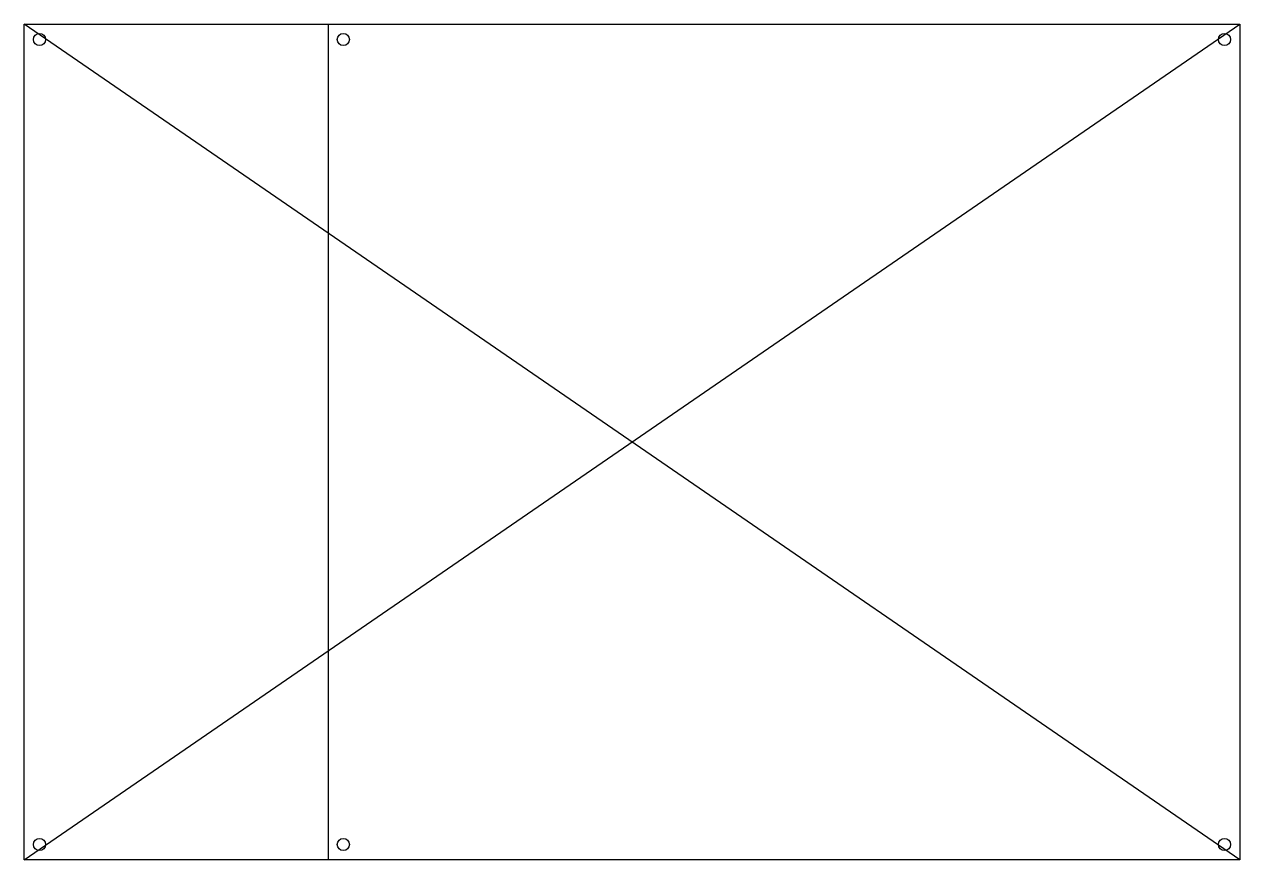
# Model space of a CAD drawing. Header units: millimetres. Extents: x -200 to 200, y -137 to 137.
import ezdxf

# ---------------------------------------------------------------- set-up
doc = ezdxf.new("R2010")
doc.units = ezdxf.units.MM
doc.layers.get('0').update_dxf_attribs({"linetype": 'CONTINUOUS'})

msp = doc.modelspace()

# ---------------------------------------------------------------- linework, layer by layer
for p, q in [((-200, -137.5), (-200, 137.5)), ((-200, 137.5), (200, 137.5)), ((200, -137.5), (-200, 137.5)), ((-200, -137.5), (200, 137.5)), ((-100, 137.5), (-100, -137.5)), ((200, 137.5), (200, -137.5)), ((200, -137.5), (-200, -137.5))]:
    msp.add_line(p, q)
for centre in [(-195, 132.5), (-95, 132.5), (195, 132.5), (-195, -132.5), (-95, -132.5), (195, -132.5)]:
    msp.add_circle(centre, 2)

doc.saveas('drawing.dxf')
